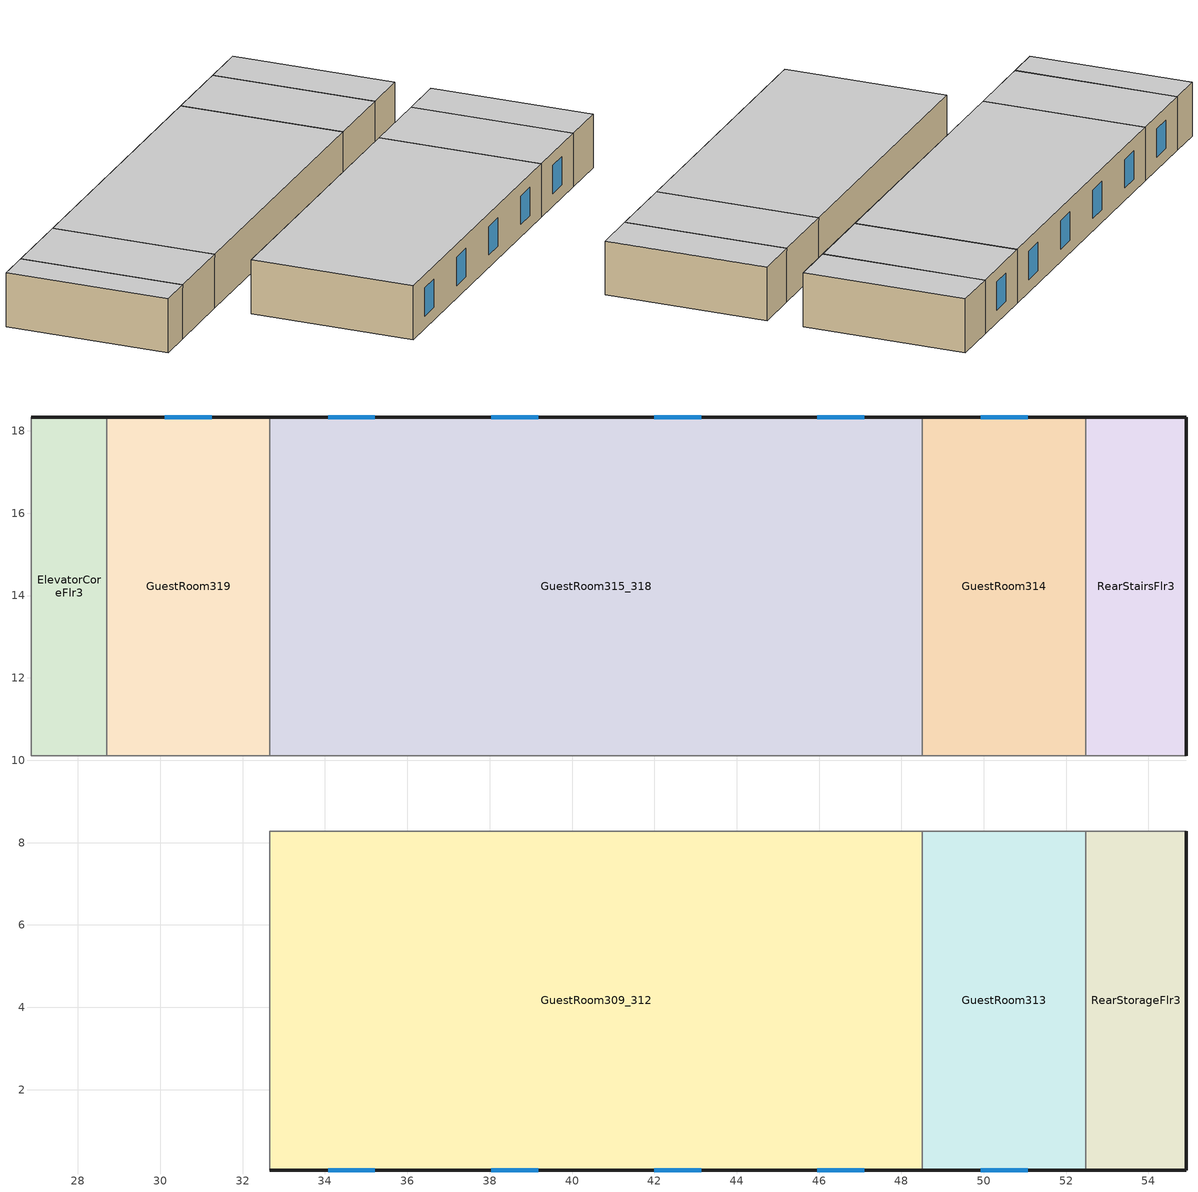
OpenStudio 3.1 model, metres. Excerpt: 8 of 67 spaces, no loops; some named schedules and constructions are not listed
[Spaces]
RearStairsFlr3
 floor to RearStairsFlr2 (NACM_Interior Floor): 54.91,18.34 54.91,10.11 52.47,10.11 52.47,18.34 z6.1
 wall outside (Base_CZ12-NonresMetalFrameWallU055): 54.91,10.11 54.91,18.34 52.47,18.34 z6.1:8.84
 wall to CorridorFlr3: 52.47,10.11 54.91,10.11 z6.1:8.84
 wall to GuestRoom314: 52.47,18.34 52.47,10.11 z6.1:8.84
 ceiling to RearStairsFlr4: 54.91,10.11 54.91,18.34 52.47,18.34 52.47,10.11 z8.84
GuestRoom309_312
 floor to GuestRoom209_212 (NACM_Interior Floor): 48.51,8.28 48.51,0.05 32.66,0.05 32.66,8.28 z6.1
 wall outside (Base_CZ12-ResMetalFrameWallU069): 32.66,0.05 48.51,0.05 z6.1:8.84
 wall to CorridorFlr3: 48.51,8.28 32.66,8.28 z6.1:8.84
 wall to GuestRoom306_308: 32.66,8.28 32.66,0.05 z6.1:8.84
 wall to GuestRoom313 (NACM_Interior Wall): 48.51,0.05 48.51,8.28 z6.1:8.84
 window (Base_AllCZ_FixedWinU36_Res): 34.07,0.05 35.21,0.05 / 38.04,0.05 39.18,0.05 / 42,0.05 43.14,0.05 / 45.96,0.05 47.1,0.05 z6.75:8.19
 ceiling to GuestRoom409_412: 48.51,0.05 48.51,8.28 32.66,8.28 32.66,0.05 z8.84
GuestRoom313
 floor to GuestRoom213 (NACM_Interior Floor): 52.47,8.28 52.47,0.05 48.51,0.05 48.51,8.28 z6.1
 wall outside (Base_CZ12-ResMetalFrameWallU069): 48.51,0.05 52.47,0.05 z6.1:8.84
 wall to CorridorFlr3: 52.47,8.28 48.51,8.28 z6.1:8.84
 wall to RearStorageFlr3 (NACM_Interior Wall): 52.47,0.05 52.47,8.28 z6.1:8.84
 window (Base_AllCZ_FixedWinU36_Res): 49.92,0.05 51.06,0.05 z6.75:8.19
 ceiling to GuestRoom413: 52.47,0.05 52.47,8.28 48.51,8.28 48.51,0.05 z8.84
RearStorageFlr3
 floor to RearStorageFlr2 (NACM_Interior Floor): 54.91,8.28 54.91,0.05 52.47,0.05 52.47,8.28 z6.1
 wall outside (Base_CZ12-NonresMetalFrameWallU055): 52.47,0.05 54.91,0.05 54.91,8.28 z6.1:8.84
 wall to CorridorFlr3: 54.91,8.28 52.47,8.28 z6.1:8.84
 ceiling to RearStorageFlr4: 54.91,0.05 54.91,8.28 52.47,8.28 52.47,0.05 z8.84
GuestRoom314
 floor to GuestRoom214 (NACM_Interior Floor): 52.47,18.34 52.47,10.11 48.51,10.11 48.51,18.34 z6.1
 wall outside (Base_CZ12-ResMetalFrameWallU069): 52.47,18.34 48.51,18.34 z6.1:8.84
 wall to CorridorFlr3: 48.51,10.11 52.47,10.11 z6.1:8.84
 wall to GuestRoom315_318 (NACM_Interior Wall): 48.51,18.34 48.51,10.11 z6.1:8.84
 window (Base_AllCZ_FixedWinU36_Res): 51.06,18.34 49.92,18.34 z6.75:8.19
 ceiling to GuestRoom414: 52.47,10.11 52.47,18.34 48.51,18.34 48.51,10.11 z8.84
GuestRoom315_318
 floor to GuestRoom215_218 (NACM_Interior Floor): 48.51,18.34 48.51,10.11 32.66,10.11 32.66,18.34 z6.1
 wall outside (Base_CZ12-ResMetalFrameWallU069): 48.51,18.34 32.66,18.34 z6.1:8.84
 wall to CorridorFlr3: 32.66,10.11 48.51,10.11 z6.1:8.84
 wall to GuestRoom319 (NACM_Interior Wall): 32.66,18.34 32.66,10.11 z6.1:8.84
 window (Base_AllCZ_FixedWinU36_Res): 47.1,18.34 45.96,18.34 / 43.14,18.34 42,18.34 / 39.18,18.34 38.04,18.34 / 35.21,18.34 34.07,18.34 z6.75:8.19
 ceiling to GuestRoom415_418: 48.51,10.11 48.51,18.34 32.66,18.34 32.66,10.11 z8.84
GuestRoom319
 floor to GuestRoom219 (NACM_Interior Floor): 32.66,18.34 32.66,10.11 28.7,10.11 28.7,18.34 z6.1
 wall outside (Base_CZ12-ResMetalFrameWallU069): 32.66,18.34 28.7,18.34 z6.1:8.84
 wall to CorridorFlr3: 28.7,10.11 32.66,10.11 z6.1:8.84
 wall to ElevatorCoreFlr3: 28.7,18.34 28.7,10.11 z6.1:8.84
 window (Base_AllCZ_FixedWinU36_Res): 31.25,18.34 30.11,18.34 z6.75:8.19
 ceiling to GuestRoom419: 32.66,10.11 32.66,18.34 28.7,18.34 28.7,10.11 z8.84
ElevatorCoreFlr3
 floor to ElevatorCoreFlr2 (NACM_Dropped Ceiling): 28.7,18.34 28.7,10.11 26.87,10.11 26.87,18.34 z6.1
 wall outside (Base_CZ12-NonresMetalFrameWallU055): 28.7,18.34 26.87,18.34 z6.1:8.84
 wall to CorridorFlr3: 26.87,18.34 26.87,10.11 28.7,10.11 z6.1:8.84
 ceiling to ElevatorCoreFlr4: 28.7,10.11 28.7,18.34 26.87,18.34 26.87,10.11 z8.84
[Schedule:Week]
GuestRoom424-RecptSch-wk12: GuestRoom424-RecptSch-da24, GuestRoom424-RecptSch-da25, GuestRoom424-RecptSch-da25, GuestRoom424-RecptSch-da25, GuestRoom424-RecptSch-da25, GuestRoom424-RecptSch-da25, GuestRoom424-RecptSch-da24, GuestRoom424-RecptSch-da24, GuestRoom424-RecptSch-da25, GuestRoom424-RecptSch-da3, GuestRoom424-RecptSch-da24, GuestRoom424-RecptSch-da24
AssemblyGasEquipWk: AssemblyGasEquipSun, AssemblyGasEquipWD, AssemblyGasEquipWD, AssemblyGasEquipWD, AssemblyGasEquipWD, AssemblyGasEquipWD, AssemblyGasEquipSat, AssemblyGasEquipSun, OnDay, OffDay, AssemblyGasEquipSun, AssemblyGasEquipSun
GuestRoom101-ProcESch-wk1: GuestRoom101-ProcESch-da1, GuestRoom101-ProcESch-da2, GuestRoom101-ProcESch-da2, GuestRoom101-ProcESch-da2, GuestRoom101-ProcESch-da2, GuestRoom101-ProcESch-da2, GuestRoom101-ProcESch-da1, GuestRoom101-ProcESch-da1, GuestRoom101-ProcESch-da2, GuestRoom101-ProcESch-da3, GuestRoom101-ProcESch-da1, GuestRoom101-ProcESch-da1
GuestRoom101-ProcESch-wk2: GuestRoom101-ProcESch-da4, GuestRoom101-ProcESch-da5, GuestRoom101-ProcESch-da5, GuestRoom101-ProcESch-da5, GuestRoom101-ProcESch-da5, GuestRoom101-ProcESch-da5, GuestRoom101-ProcESch-da4, GuestRoom101-ProcESch-da4, GuestRoom101-ProcESch-da5, GuestRoom101-ProcESch-da3, GuestRoom101-ProcESch-da4, GuestRoom101-ProcESch-da4
GuestRoom101-ProcESch-wk3: GuestRoom101-ProcESch-da6, GuestRoom101-ProcESch-da7, GuestRoom101-ProcESch-da7, GuestRoom101-ProcESch-da7, GuestRoom101-ProcESch-da7, GuestRoom101-ProcESch-da7, GuestRoom101-ProcESch-da6, GuestRoom101-ProcESch-da6, GuestRoom101-ProcESch-da7, GuestRoom101-ProcESch-da3, GuestRoom101-ProcESch-da6, GuestRoom101-ProcESch-da6
GuestRoom101-ProcESch-wk4: GuestRoom101-ProcESch-da8, GuestRoom101-ProcESch-da9, GuestRoom101-ProcESch-da9, GuestRoom101-ProcESch-da9, GuestRoom101-ProcESch-da9, GuestRoom101-ProcESch-da9, GuestRoom101-ProcESch-da8, GuestRoom101-ProcESch-da8, GuestRoom101-ProcESch-da9, GuestRoom101-ProcESch-da3, GuestRoom101-ProcESch-da8, GuestRoom101-ProcESch-da8
GuestRoom101-ProcESch-wk5: GuestRoom101-ProcESch-da10, GuestRoom101-ProcESch-da11, GuestRoom101-ProcESch-da11, GuestRoom101-ProcESch-da11, GuestRoom101-ProcESch-da11, GuestRoom101-ProcESch-da11, GuestRoom101-ProcESch-da10, GuestRoom101-ProcESch-da10, GuestRoom101-ProcESch-da11, GuestRoom101-ProcESch-da3, GuestRoom101-ProcESch-da10, GuestRoom101-ProcESch-da10
GuestRoom101-ProcESch-wk6: GuestRoom101-ProcESch-da12, GuestRoom101-ProcESch-da13, GuestRoom101-ProcESch-da13, GuestRoom101-ProcESch-da13, GuestRoom101-ProcESch-da13, GuestRoom101-ProcESch-da13, GuestRoom101-ProcESch-da12, GuestRoom101-ProcESch-da12, GuestRoom101-ProcESch-da13, GuestRoom101-ProcESch-da3, GuestRoom101-ProcESch-da12, GuestRoom101-ProcESch-da12
GuestRoom101-ProcESch-wk7: GuestRoom101-ProcESch-da14, GuestRoom101-ProcESch-da15, GuestRoom101-ProcESch-da15, GuestRoom101-ProcESch-da15, GuestRoom101-ProcESch-da15, GuestRoom101-ProcESch-da15, GuestRoom101-ProcESch-da14, GuestRoom101-ProcESch-da14, GuestRoom101-ProcESch-da15, GuestRoom101-ProcESch-da3, GuestRoom101-ProcESch-da14, GuestRoom101-ProcESch-da14
GuestRoom101-ProcESch-wk8: GuestRoom101-ProcESch-da16, GuestRoom101-ProcESch-da17, GuestRoom101-ProcESch-da17, GuestRoom101-ProcESch-da17, GuestRoom101-ProcESch-da17, GuestRoom101-ProcESch-da17, GuestRoom101-ProcESch-da16, GuestRoom101-ProcESch-da16, GuestRoom101-ProcESch-da17, GuestRoom101-ProcESch-da3, GuestRoom101-ProcESch-da16, GuestRoom101-ProcESch-da16
GuestRoom101-ProcESch-wk9: GuestRoom101-ProcESch-da18, GuestRoom101-ProcESch-da19, GuestRoom101-ProcESch-da19, GuestRoom101-ProcESch-da19, GuestRoom101-ProcESch-da19, GuestRoom101-ProcESch-da19, GuestRoom101-ProcESch-da18, GuestRoom101-ProcESch-da18, GuestRoom101-ProcESch-da19, GuestRoom101-ProcESch-da3, GuestRoom101-ProcESch-da18, GuestRoom101-ProcESch-da18
GuestRoom101-ProcESch-wk10: GuestRoom101-ProcESch-da20, GuestRoom101-ProcESch-da21, GuestRoom101-ProcESch-da21, GuestRoom101-ProcESch-da21, GuestRoom101-ProcESch-da21, GuestRoom101-ProcESch-da21, GuestRoom101-ProcESch-da20, GuestRoom101-ProcESch-da20, GuestRoom101-ProcESch-da21, GuestRoom101-ProcESch-da3, GuestRoom101-ProcESch-da20, GuestRoom101-ProcESch-da20
GuestRoom101-ProcESch-wk11: GuestRoom101-ProcESch-da22, GuestRoom101-ProcESch-da23, GuestRoom101-ProcESch-da23, GuestRoom101-ProcESch-da23, GuestRoom101-ProcESch-da23, GuestRoom101-ProcESch-da23, GuestRoom101-ProcESch-da22, GuestRoom101-ProcESch-da22, GuestRoom101-ProcESch-da23, GuestRoom101-ProcESch-da3, GuestRoom101-ProcESch-da22, GuestRoom101-ProcESch-da22
GuestRoom101-ProcESch-wk12: GuestRoom101-ProcESch-da24, GuestRoom101-ProcESch-da25, GuestRoom101-ProcESch-da25, GuestRoom101-ProcESch-da25, GuestRoom101-ProcESch-da25, GuestRoom101-ProcESch-da25, GuestRoom101-ProcESch-da24, GuestRoom101-ProcESch-da24, GuestRoom101-ProcESch-da25, GuestRoom101-ProcESch-da3, GuestRoom101-ProcESch-da24, GuestRoom101-ProcESch-da24
GuestRoom102-ProcESch-wk1: GuestRoom102-ProcESch-da1, GuestRoom102-ProcESch-da2, GuestRoom102-ProcESch-da2, GuestRoom102-ProcESch-da2, GuestRoom102-ProcESch-da2, GuestRoom102-ProcESch-da2, GuestRoom102-ProcESch-da1, GuestRoom102-ProcESch-da1, GuestRoom102-ProcESch-da2, GuestRoom102-ProcESch-da3, GuestRoom102-ProcESch-da1, GuestRoom102-ProcESch-da1
GuestRoom102-ProcESch-wk2: GuestRoom102-ProcESch-da4, GuestRoom102-ProcESch-da5, GuestRoom102-ProcESch-da5, GuestRoom102-ProcESch-da5, GuestRoom102-ProcESch-da5, GuestRoom102-ProcESch-da5, GuestRoom102-ProcESch-da4, GuestRoom102-ProcESch-da4, GuestRoom102-ProcESch-da5, GuestRoom102-ProcESch-da3, GuestRoom102-ProcESch-da4, GuestRoom102-ProcESch-da4
GuestRoom102-ProcESch-wk3: GuestRoom102-ProcESch-da6, GuestRoom102-ProcESch-da7, GuestRoom102-ProcESch-da7, GuestRoom102-ProcESch-da7, GuestRoom102-ProcESch-da7, GuestRoom102-ProcESch-da7, GuestRoom102-ProcESch-da6, GuestRoom102-ProcESch-da6, GuestRoom102-ProcESch-da7, GuestRoom102-ProcESch-da3, GuestRoom102-ProcESch-da6, GuestRoom102-ProcESch-da6
GuestRoom102-ProcESch-wk4: GuestRoom102-ProcESch-da8, GuestRoom102-ProcESch-da9, GuestRoom102-ProcESch-da9, GuestRoom102-ProcESch-da9, GuestRoom102-ProcESch-da9, GuestRoom102-ProcESch-da9, GuestRoom102-ProcESch-da8, GuestRoom102-ProcESch-da8, GuestRoom102-ProcESch-da9, GuestRoom102-ProcESch-da3, GuestRoom102-ProcESch-da8, GuestRoom102-ProcESch-da8
GuestRoom102-ProcESch-wk5: GuestRoom102-ProcESch-da10, GuestRoom102-ProcESch-da11, GuestRoom102-ProcESch-da11, GuestRoom102-ProcESch-da11, GuestRoom102-ProcESch-da11, GuestRoom102-ProcESch-da11, GuestRoom102-ProcESch-da10, GuestRoom102-ProcESch-da10, GuestRoom102-ProcESch-da11, GuestRoom102-ProcESch-da3, GuestRoom102-ProcESch-da10, GuestRoom102-ProcESch-da10
GuestRoom102-ProcESch-wk6: GuestRoom102-ProcESch-da12, GuestRoom102-ProcESch-da13, GuestRoom102-ProcESch-da13, GuestRoom102-ProcESch-da13, GuestRoom102-ProcESch-da13, GuestRoom102-ProcESch-da13, GuestRoom102-ProcESch-da12, GuestRoom102-ProcESch-da12, GuestRoom102-ProcESch-da13, GuestRoom102-ProcESch-da3, GuestRoom102-ProcESch-da12, GuestRoom102-ProcESch-da12
GuestRoom102-ProcESch-wk7: GuestRoom102-ProcESch-da14, GuestRoom102-ProcESch-da15, GuestRoom102-ProcESch-da15, GuestRoom102-ProcESch-da15, GuestRoom102-ProcESch-da15, GuestRoom102-ProcESch-da15, GuestRoom102-ProcESch-da14, GuestRoom102-ProcESch-da14, GuestRoom102-ProcESch-da15, GuestRoom102-ProcESch-da3, GuestRoom102-ProcESch-da14, GuestRoom102-ProcESch-da14
GuestRoom102-ProcESch-wk8: GuestRoom102-ProcESch-da16, GuestRoom102-ProcESch-da17, GuestRoom102-ProcESch-da17, GuestRoom102-ProcESch-da17, GuestRoom102-ProcESch-da17, GuestRoom102-ProcESch-da17, GuestRoom102-ProcESch-da16, GuestRoom102-ProcESch-da16, GuestRoom102-ProcESch-da17, GuestRoom102-ProcESch-da3, GuestRoom102-ProcESch-da16, GuestRoom102-ProcESch-da16
GuestRoom102-ProcESch-wk9: GuestRoom102-ProcESch-da18, GuestRoom102-ProcESch-da19, GuestRoom102-ProcESch-da19, GuestRoom102-ProcESch-da19, GuestRoom102-ProcESch-da19, GuestRoom102-ProcESch-da19, GuestRoom102-ProcESch-da18, GuestRoom102-ProcESch-da18, GuestRoom102-ProcESch-da19, GuestRoom102-ProcESch-da3, GuestRoom102-ProcESch-da18, GuestRoom102-ProcESch-da18
GuestRoom102-ProcESch-wk10: GuestRoom102-ProcESch-da20, GuestRoom102-ProcESch-da21, GuestRoom102-ProcESch-da21, GuestRoom102-ProcESch-da21, GuestRoom102-ProcESch-da21, GuestRoom102-ProcESch-da21, GuestRoom102-ProcESch-da20, GuestRoom102-ProcESch-da20, GuestRoom102-ProcESch-da21, GuestRoom102-ProcESch-da3, GuestRoom102-ProcESch-da20, GuestRoom102-ProcESch-da20
GuestRoom102-ProcESch-wk11: GuestRoom102-ProcESch-da22, GuestRoom102-ProcESch-da23, GuestRoom102-ProcESch-da23, GuestRoom102-ProcESch-da23, GuestRoom102-ProcESch-da23, GuestRoom102-ProcESch-da23, GuestRoom102-ProcESch-da22, GuestRoom102-ProcESch-da22, GuestRoom102-ProcESch-da23, GuestRoom102-ProcESch-da3, GuestRoom102-ProcESch-da22, GuestRoom102-ProcESch-da22
GuestRoom102-ProcESch-wk12: GuestRoom102-ProcESch-da24, GuestRoom102-ProcESch-da25, GuestRoom102-ProcESch-da25, GuestRoom102-ProcESch-da25, GuestRoom102-ProcESch-da25, GuestRoom102-ProcESch-da25, GuestRoom102-ProcESch-da24, GuestRoom102-ProcESch-da24, GuestRoom102-ProcESch-da25, GuestRoom102-ProcESch-da3, GuestRoom102-ProcESch-da24, GuestRoom102-ProcESch-da24
GuestRoom103-ProcESch-wk1: GuestRoom103-ProcESch-da1, GuestRoom103-ProcESch-da2, GuestRoom103-ProcESch-da2, GuestRoom103-ProcESch-da2, GuestRoom103-ProcESch-da2, GuestRoom103-ProcESch-da2, GuestRoom103-ProcESch-da1, GuestRoom103-ProcESch-da1, GuestRoom103-ProcESch-da2, GuestRoom103-ProcESch-da3, GuestRoom103-ProcESch-da1, GuestRoom103-ProcESch-da1
GuestRoom103-ProcESch-wk2: GuestRoom103-ProcESch-da4, GuestRoom103-ProcESch-da5, GuestRoom103-ProcESch-da5, GuestRoom103-ProcESch-da5, GuestRoom103-ProcESch-da5, GuestRoom103-ProcESch-da5, GuestRoom103-ProcESch-da4, GuestRoom103-ProcESch-da4, GuestRoom103-ProcESch-da5, GuestRoom103-ProcESch-da3, GuestRoom103-ProcESch-da4, GuestRoom103-ProcESch-da4
GuestRoom103-ProcESch-wk3: GuestRoom103-ProcESch-da6, GuestRoom103-ProcESch-da7, GuestRoom103-ProcESch-da7, GuestRoom103-ProcESch-da7, GuestRoom103-ProcESch-da7, GuestRoom103-ProcESch-da7, GuestRoom103-ProcESch-da6, GuestRoom103-ProcESch-da6, GuestRoom103-ProcESch-da7, GuestRoom103-ProcESch-da3, GuestRoom103-ProcESch-da6, GuestRoom103-ProcESch-da6
GuestRoom103-ProcESch-wk4: GuestRoom103-ProcESch-da8, GuestRoom103-ProcESch-da9, GuestRoom103-ProcESch-da9, GuestRoom103-ProcESch-da9, GuestRoom103-ProcESch-da9, GuestRoom103-ProcESch-da9, GuestRoom103-ProcESch-da8, GuestRoom103-ProcESch-da8, GuestRoom103-ProcESch-da9, GuestRoom103-ProcESch-da3, GuestRoom103-ProcESch-da8, GuestRoom103-ProcESch-da8
GuestRoom103-ProcESch-wk5: GuestRoom103-ProcESch-da10, GuestRoom103-ProcESch-da11, GuestRoom103-ProcESch-da11, GuestRoom103-ProcESch-da11, GuestRoom103-ProcESch-da11, GuestRoom103-ProcESch-da11, GuestRoom103-ProcESch-da10, GuestRoom103-ProcESch-da10, GuestRoom103-ProcESch-da11, GuestRoom103-ProcESch-da3, GuestRoom103-ProcESch-da10, GuestRoom103-ProcESch-da10
GuestRoom103-ProcESch-wk6: GuestRoom103-ProcESch-da12, GuestRoom103-ProcESch-da13, GuestRoom103-ProcESch-da13, GuestRoom103-ProcESch-da13, GuestRoom103-ProcESch-da13, GuestRoom103-ProcESch-da13, GuestRoom103-ProcESch-da12, GuestRoom103-ProcESch-da12, GuestRoom103-ProcESch-da13, GuestRoom103-ProcESch-da3, GuestRoom103-ProcESch-da12, GuestRoom103-ProcESch-da12
GuestRoom103-ProcESch-wk7: GuestRoom103-ProcESch-da14, GuestRoom103-ProcESch-da15, GuestRoom103-ProcESch-da15, GuestRoom103-ProcESch-da15, GuestRoom103-ProcESch-da15, GuestRoom103-ProcESch-da15, GuestRoom103-ProcESch-da14, GuestRoom103-ProcESch-da14, GuestRoom103-ProcESch-da15, GuestRoom103-ProcESch-da3, GuestRoom103-ProcESch-da14, GuestRoom103-ProcESch-da14
GuestRoom103-ProcESch-wk8: GuestRoom103-ProcESch-da16, GuestRoom103-ProcESch-da17, GuestRoom103-ProcESch-da17, GuestRoom103-ProcESch-da17, GuestRoom103-ProcESch-da17, GuestRoom103-ProcESch-da17, GuestRoom103-ProcESch-da16, GuestRoom103-ProcESch-da16, GuestRoom103-ProcESch-da17, GuestRoom103-ProcESch-da3, GuestRoom103-ProcESch-da16, GuestRoom103-ProcESch-da16
GuestRoom103-ProcESch-wk9: GuestRoom103-ProcESch-da18, GuestRoom103-ProcESch-da19, GuestRoom103-ProcESch-da19, GuestRoom103-ProcESch-da19, GuestRoom103-ProcESch-da19, GuestRoom103-ProcESch-da19, GuestRoom103-ProcESch-da18, GuestRoom103-ProcESch-da18, GuestRoom103-ProcESch-da19, GuestRoom103-ProcESch-da3, GuestRoom103-ProcESch-da18, GuestRoom103-ProcESch-da18
GuestRoom103-ProcESch-wk10: GuestRoom103-ProcESch-da20, GuestRoom103-ProcESch-da21, GuestRoom103-ProcESch-da21, GuestRoom103-ProcESch-da21, GuestRoom103-ProcESch-da21, GuestRoom103-ProcESch-da21, GuestRoom103-ProcESch-da20, GuestRoom103-ProcESch-da20, GuestRoom103-ProcESch-da21, GuestRoom103-ProcESch-da3, GuestRoom103-ProcESch-da20, GuestRoom103-ProcESch-da20
GuestRoom103-ProcESch-wk11: GuestRoom103-ProcESch-da22, GuestRoom103-ProcESch-da23, GuestRoom103-ProcESch-da23, GuestRoom103-ProcESch-da23, GuestRoom103-ProcESch-da23, GuestRoom103-ProcESch-da23, GuestRoom103-ProcESch-da22, GuestRoom103-ProcESch-da22, GuestRoom103-ProcESch-da23, GuestRoom103-ProcESch-da3, GuestRoom103-ProcESch-da22, GuestRoom103-ProcESch-da22
GuestRoom103-ProcESch-wk12: GuestRoom103-ProcESch-da24, GuestRoom103-ProcESch-da25, GuestRoom103-ProcESch-da25, GuestRoom103-ProcESch-da25, GuestRoom103-ProcESch-da25, GuestRoom103-ProcESch-da25, GuestRoom103-ProcESch-da24, GuestRoom103-ProcESch-da24, GuestRoom103-ProcESch-da25, GuestRoom103-ProcESch-da3, GuestRoom103-ProcESch-da24, GuestRoom103-ProcESch-da24
GuestRoom104-ProcESch-wk1: GuestRoom104-ProcESch-da1, GuestRoom104-ProcESch-da2, GuestRoom104-ProcESch-da2, GuestRoom104-ProcESch-da2, GuestRoom104-ProcESch-da2, GuestRoom104-ProcESch-da2, GuestRoom104-ProcESch-da1, GuestRoom104-ProcESch-da1, GuestRoom104-ProcESch-da2, GuestRoom104-ProcESch-da3, GuestRoom104-ProcESch-da1, GuestRoom104-ProcESch-da1
GuestRoom104-ProcESch-wk2: GuestRoom104-ProcESch-da4, GuestRoom104-ProcESch-da5, GuestRoom104-ProcESch-da5, GuestRoom104-ProcESch-da5, GuestRoom104-ProcESch-da5, GuestRoom104-ProcESch-da5, GuestRoom104-ProcESch-da4, GuestRoom104-ProcESch-da4, GuestRoom104-ProcESch-da5, GuestRoom104-ProcESch-da3, GuestRoom104-ProcESch-da4, GuestRoom104-ProcESch-da4
GuestRoom104-ProcESch-wk3: GuestRoom104-ProcESch-da6, GuestRoom104-ProcESch-da7, GuestRoom104-ProcESch-da7, GuestRoom104-ProcESch-da7, GuestRoom104-ProcESch-da7, GuestRoom104-ProcESch-da7, GuestRoom104-ProcESch-da6, GuestRoom104-ProcESch-da6, GuestRoom104-ProcESch-da7, GuestRoom104-ProcESch-da3, GuestRoom104-ProcESch-da6, GuestRoom104-ProcESch-da6
GuestRoom104-ProcESch-wk4: GuestRoom104-ProcESch-da8, GuestRoom104-ProcESch-da9, GuestRoom104-ProcESch-da9, GuestRoom104-ProcESch-da9, GuestRoom104-ProcESch-da9, GuestRoom104-ProcESch-da9, GuestRoom104-ProcESch-da8, GuestRoom104-ProcESch-da8, GuestRoom104-ProcESch-da9, GuestRoom104-ProcESch-da3, GuestRoom104-ProcESch-da8, GuestRoom104-ProcESch-da8
GuestRoom104-ProcESch-wk5: GuestRoom104-ProcESch-da10, GuestRoom104-ProcESch-da11, GuestRoom104-ProcESch-da11, GuestRoom104-ProcESch-da11, GuestRoom104-ProcESch-da11, GuestRoom104-ProcESch-da11, GuestRoom104-ProcESch-da10, GuestRoom104-ProcESch-da10, GuestRoom104-ProcESch-da11, GuestRoom104-ProcESch-da3, GuestRoom104-ProcESch-da10, GuestRoom104-ProcESch-da10
GuestRoom104-ProcESch-wk6: GuestRoom104-ProcESch-da12, GuestRoom104-ProcESch-da13, GuestRoom104-ProcESch-da13, GuestRoom104-ProcESch-da13, GuestRoom104-ProcESch-da13, GuestRoom104-ProcESch-da13, GuestRoom104-ProcESch-da12, GuestRoom104-ProcESch-da12, GuestRoom104-ProcESch-da13, GuestRoom104-ProcESch-da3, GuestRoom104-ProcESch-da12, GuestRoom104-ProcESch-da12
GuestRoom104-ProcESch-wk7: GuestRoom104-ProcESch-da14, GuestRoom104-ProcESch-da15, GuestRoom104-ProcESch-da15, GuestRoom104-ProcESch-da15, GuestRoom104-ProcESch-da15, GuestRoom104-ProcESch-da15, GuestRoom104-ProcESch-da14, GuestRoom104-ProcESch-da14, GuestRoom104-ProcESch-da15, GuestRoom104-ProcESch-da3, GuestRoom104-ProcESch-da14, GuestRoom104-ProcESch-da14
GuestRoom104-ProcESch-wk8: GuestRoom104-ProcESch-da16, GuestRoom104-ProcESch-da17, GuestRoom104-ProcESch-da17, GuestRoom104-ProcESch-da17, GuestRoom104-ProcESch-da17, GuestRoom104-ProcESch-da17, GuestRoom104-ProcESch-da16, GuestRoom104-ProcESch-da16, GuestRoom104-ProcESch-da17, GuestRoom104-ProcESch-da3, GuestRoom104-ProcESch-da16, GuestRoom104-ProcESch-da16
GuestRoom104-ProcESch-wk9: GuestRoom104-ProcESch-da18, GuestRoom104-ProcESch-da19, GuestRoom104-ProcESch-da19, GuestRoom104-ProcESch-da19, GuestRoom104-ProcESch-da19, GuestRoom104-ProcESch-da19, GuestRoom104-ProcESch-da18, GuestRoom104-ProcESch-da18, GuestRoom104-ProcESch-da19, GuestRoom104-ProcESch-da3, GuestRoom104-ProcESch-da18, GuestRoom104-ProcESch-da18
GuestRoom104-ProcESch-wk10: GuestRoom104-ProcESch-da20, GuestRoom104-ProcESch-da21, GuestRoom104-ProcESch-da21, GuestRoom104-ProcESch-da21, GuestRoom104-ProcESch-da21, GuestRoom104-ProcESch-da21, GuestRoom104-ProcESch-da20, GuestRoom104-ProcESch-da20, GuestRoom104-ProcESch-da21, GuestRoom104-ProcESch-da3, GuestRoom104-ProcESch-da20, GuestRoom104-ProcESch-da20
GuestRoom104-ProcESch-wk11: GuestRoom104-ProcESch-da22, GuestRoom104-ProcESch-da23, GuestRoom104-ProcESch-da23, GuestRoom104-ProcESch-da23, GuestRoom104-ProcESch-da23, GuestRoom104-ProcESch-da23, GuestRoom104-ProcESch-da22, GuestRoom104-ProcESch-da22, GuestRoom104-ProcESch-da23, GuestRoom104-ProcESch-da3, GuestRoom104-ProcESch-da22, GuestRoom104-ProcESch-da22
GuestRoom104-ProcESch-wk12: GuestRoom104-ProcESch-da24, GuestRoom104-ProcESch-da25, GuestRoom104-ProcESch-da25, GuestRoom104-ProcESch-da25, GuestRoom104-ProcESch-da25, GuestRoom104-ProcESch-da25, GuestRoom104-ProcESch-da24, GuestRoom104-ProcESch-da24, GuestRoom104-ProcESch-da25, GuestRoom104-ProcESch-da3, GuestRoom104-ProcESch-da24, GuestRoom104-ProcESch-da24
GuestRoom105-ProcESch-wk1: GuestRoom105-ProcESch-da1, GuestRoom105-ProcESch-da2, GuestRoom105-ProcESch-da2, GuestRoom105-ProcESch-da2, GuestRoom105-ProcESch-da2, GuestRoom105-ProcESch-da2, GuestRoom105-ProcESch-da1, GuestRoom105-ProcESch-da1, GuestRoom105-ProcESch-da2, GuestRoom105-ProcESch-da3, GuestRoom105-ProcESch-da1, GuestRoom105-ProcESch-da1
GuestRoom105-ProcESch-wk2: GuestRoom105-ProcESch-da4, GuestRoom105-ProcESch-da5, GuestRoom105-ProcESch-da5, GuestRoom105-ProcESch-da5, GuestRoom105-ProcESch-da5, GuestRoom105-ProcESch-da5, GuestRoom105-ProcESch-da4, GuestRoom105-ProcESch-da4, GuestRoom105-ProcESch-da5, GuestRoom105-ProcESch-da3, GuestRoom105-ProcESch-da4, GuestRoom105-ProcESch-da4
GuestRoom105-ProcESch-wk3: GuestRoom105-ProcESch-da6, GuestRoom105-ProcESch-da7, GuestRoom105-ProcESch-da7, GuestRoom105-ProcESch-da7, GuestRoom105-ProcESch-da7, GuestRoom105-ProcESch-da7, GuestRoom105-ProcESch-da6, GuestRoom105-ProcESch-da6, GuestRoom105-ProcESch-da7, GuestRoom105-ProcESch-da3, GuestRoom105-ProcESch-da6, GuestRoom105-ProcESch-da6
GuestRoom105-ProcESch-wk4: GuestRoom105-ProcESch-da8, GuestRoom105-ProcESch-da9, GuestRoom105-ProcESch-da9, GuestRoom105-ProcESch-da9, GuestRoom105-ProcESch-da9, GuestRoom105-ProcESch-da9, GuestRoom105-ProcESch-da8, GuestRoom105-ProcESch-da8, GuestRoom105-ProcESch-da9, GuestRoom105-ProcESch-da3, GuestRoom105-ProcESch-da8, GuestRoom105-ProcESch-da8
GuestRoom105-ProcESch-wk5: GuestRoom105-ProcESch-da10, GuestRoom105-ProcESch-da11, GuestRoom105-ProcESch-da11, GuestRoom105-ProcESch-da11, GuestRoom105-ProcESch-da11, GuestRoom105-ProcESch-da11, GuestRoom105-ProcESch-da10, GuestRoom105-ProcESch-da10, GuestRoom105-ProcESch-da11, GuestRoom105-ProcESch-da3, GuestRoom105-ProcESch-da10, GuestRoom105-ProcESch-da10
GuestRoom105-ProcESch-wk6: GuestRoom105-ProcESch-da12, GuestRoom105-ProcESch-da13, GuestRoom105-ProcESch-da13, GuestRoom105-ProcESch-da13, GuestRoom105-ProcESch-da13, GuestRoom105-ProcESch-da13, GuestRoom105-ProcESch-da12, GuestRoom105-ProcESch-da12, GuestRoom105-ProcESch-da13, GuestRoom105-ProcESch-da3, GuestRoom105-ProcESch-da12, GuestRoom105-ProcESch-da12
GuestRoom105-ProcESch-wk7: GuestRoom105-ProcESch-da14, GuestRoom105-ProcESch-da15, GuestRoom105-ProcESch-da15, GuestRoom105-ProcESch-da15, GuestRoom105-ProcESch-da15, GuestRoom105-ProcESch-da15, GuestRoom105-ProcESch-da14, GuestRoom105-ProcESch-da14, GuestRoom105-ProcESch-da15, GuestRoom105-ProcESch-da3, GuestRoom105-ProcESch-da14, GuestRoom105-ProcESch-da14
GuestRoom105-ProcESch-wk8: GuestRoom105-ProcESch-da16, GuestRoom105-ProcESch-da17, GuestRoom105-ProcESch-da17, GuestRoom105-ProcESch-da17, GuestRoom105-ProcESch-da17, GuestRoom105-ProcESch-da17, GuestRoom105-ProcESch-da16, GuestRoom105-ProcESch-da16, GuestRoom105-ProcESch-da17, GuestRoom105-ProcESch-da3, GuestRoom105-ProcESch-da16, GuestRoom105-ProcESch-da16
GuestRoom105-ProcESch-wk9: GuestRoom105-ProcESch-da18, GuestRoom105-ProcESch-da19, GuestRoom105-ProcESch-da19, GuestRoom105-ProcESch-da19, GuestRoom105-ProcESch-da19, GuestRoom105-ProcESch-da19, GuestRoom105-ProcESch-da18, GuestRoom105-ProcESch-da18, GuestRoom105-ProcESch-da19, GuestRoom105-ProcESch-da3, GuestRoom105-ProcESch-da18, GuestRoom105-ProcESch-da18
GuestRoom105-ProcESch-wk10: GuestRoom105-ProcESch-da20, GuestRoom105-ProcESch-da21, GuestRoom105-ProcESch-da21, GuestRoom105-ProcESch-da21, GuestRoom105-ProcESch-da21, GuestRoom105-ProcESch-da21, GuestRoom105-ProcESch-da20, GuestRoom105-ProcESch-da20, GuestRoom105-ProcESch-da21, GuestRoom105-ProcESch-da3, GuestRoom105-ProcESch-da20, GuestRoom105-ProcESch-da20
GuestRoom105-ProcESch-wk11: GuestRoom105-ProcESch-da22, GuestRoom105-ProcESch-da23, GuestRoom105-ProcESch-da23, GuestRoom105-ProcESch-da23, GuestRoom105-ProcESch-da23, GuestRoom105-ProcESch-da23, GuestRoom105-ProcESch-da22, GuestRoom105-ProcESch-da22, GuestRoom105-ProcESch-da23, GuestRoom105-ProcESch-da3, GuestRoom105-ProcESch-da22, GuestRoom105-ProcESch-da22
GuestRoom105-ProcESch-wk12: GuestRoom105-ProcESch-da24, GuestRoom105-ProcESch-da25, GuestRoom105-ProcESch-da25, GuestRoom105-ProcESch-da25, GuestRoom105-ProcESch-da25, GuestRoom105-ProcESch-da25, GuestRoom105-ProcESch-da24, GuestRoom105-ProcESch-da24, GuestRoom105-ProcESch-da25, GuestRoom105-ProcESch-da3, GuestRoom105-ProcESch-da24, GuestRoom105-ProcESch-da24
GuestRoom201-ProcESch-wk4: GuestRoom201-ProcESch-da8, GuestRoom201-ProcESch-da9, GuestRoom201-ProcESch-da9, GuestRoom201-ProcESch-da9, GuestRoom201-ProcESch-da9, GuestRoom201-ProcESch-da9, GuestRoom201-ProcESch-da8, GuestRoom201-ProcESch-da8, GuestRoom201-ProcESch-da9, GuestRoom201-ProcESch-da3, GuestRoom201-ProcESch-da8, GuestRoom201-ProcESch-da8
GuestRoom201-ProcESch-wk5: GuestRoom201-ProcESch-da10, GuestRoom201-ProcESch-da11, GuestRoom201-ProcESch-da11, GuestRoom201-ProcESch-da11, GuestRoom201-ProcESch-da11, GuestRoom201-ProcESch-da11, GuestRoom201-ProcESch-da10, GuestRoom201-ProcESch-da10, GuestRoom201-ProcESch-da11, GuestRoom201-ProcESch-da3, GuestRoom201-ProcESch-da10, GuestRoom201-ProcESch-da10
GuestRoom201-ProcESch-wk6: GuestRoom201-ProcESch-da12, GuestRoom201-ProcESch-da13, GuestRoom201-ProcESch-da13, GuestRoom201-ProcESch-da13, GuestRoom201-ProcESch-da13, GuestRoom201-ProcESch-da13, GuestRoom201-ProcESch-da12, GuestRoom201-ProcESch-da12, GuestRoom201-ProcESch-da13, GuestRoom201-ProcESch-da3, GuestRoom201-ProcESch-da12, GuestRoom201-ProcESch-da12
GuestRoom201-ProcESch-wk7: GuestRoom201-ProcESch-da14, GuestRoom201-ProcESch-da15, GuestRoom201-ProcESch-da15, GuestRoom201-ProcESch-da15, GuestRoom201-ProcESch-da15, GuestRoom201-ProcESch-da15, GuestRoom201-ProcESch-da14, GuestRoom201-ProcESch-da14, GuestRoom201-ProcESch-da15, GuestRoom201-ProcESch-da3, GuestRoom201-ProcESch-da14, GuestRoom201-ProcESch-da14
GuestRoom201-ProcESch-wk8: GuestRoom201-ProcESch-da16, GuestRoom201-ProcESch-da17, GuestRoom201-ProcESch-da17, GuestRoom201-ProcESch-da17, GuestRoom201-ProcESch-da17, GuestRoom201-ProcESch-da17, GuestRoom201-ProcESch-da16, GuestRoom201-ProcESch-da16, GuestRoom201-ProcESch-da17, GuestRoom201-ProcESch-da3, GuestRoom201-ProcESch-da16, GuestRoom201-ProcESch-da16
GuestRoom201-ProcESch-wk9: GuestRoom201-ProcESch-da18, GuestRoom201-ProcESch-da19, GuestRoom201-ProcESch-da19, GuestRoom201-ProcESch-da19, GuestRoom201-ProcESch-da19, GuestRoom201-ProcESch-da19, GuestRoom201-ProcESch-da18, GuestRoom201-ProcESch-da18, GuestRoom201-ProcESch-da19, GuestRoom201-ProcESch-da3, GuestRoom201-ProcESch-da18, GuestRoom201-ProcESch-da18
GuestRoom201-ProcESch-wk10: GuestRoom201-ProcESch-da20, GuestRoom201-ProcESch-da21, GuestRoom201-ProcESch-da21, GuestRoom201-ProcESch-da21, GuestRoom201-ProcESch-da21, GuestRoom201-ProcESch-da21, GuestRoom201-ProcESch-da20, GuestRoom201-ProcESch-da20, GuestRoom201-ProcESch-da21, GuestRoom201-ProcESch-da3, GuestRoom201-ProcESch-da20, GuestRoom201-ProcESch-da20
GuestRoom201-ProcESch-wk11: GuestRoom201-ProcESch-da22, GuestRoom201-ProcESch-da23, GuestRoom201-ProcESch-da23, GuestRoom201-ProcESch-da23, GuestRoom201-ProcESch-da23, GuestRoom201-ProcESch-da23, GuestRoom201-ProcESch-da22, GuestRoom201-ProcESch-da22, GuestRoom201-ProcESch-da23, GuestRoom201-ProcESch-da3, GuestRoom201-ProcESch-da22, GuestRoom201-ProcESch-da22
GuestRoom201-ProcESch-wk12: GuestRoom201-ProcESch-da24, GuestRoom201-ProcESch-da25, GuestRoom201-ProcESch-da25, GuestRoom201-ProcESch-da25, GuestRoom201-ProcESch-da25, GuestRoom201-ProcESch-da25, GuestRoom201-ProcESch-da24, GuestRoom201-ProcESch-da24, GuestRoom201-ProcESch-da25, GuestRoom201-ProcESch-da3, GuestRoom201-ProcESch-da24, GuestRoom201-ProcESch-da24
GuestRoom202_205-ProcESch-wk1: GuestRoom202_205-ProcESch-da1, GuestRoom202_205-ProcESch-da2, GuestRoom202_205-ProcESch-da2, GuestRoom202_205-ProcESch-da2, GuestRoom202_205-ProcESch-da2, GuestRoom202_205-ProcESch-da2, GuestRoom202_205-ProcESch-da1, GuestRoom202_205-ProcESch-da1, GuestRoom202_205-ProcESch-da2, GuestRoom202_205-ProcESch-da3, GuestRoom202_205-ProcESch-da1, GuestRoom202_205-ProcESch-da1
GuestRoom202_205-ProcESch-wk2: GuestRoom202_205-ProcESch-da4, GuestRoom202_205-ProcESch-da5, GuestRoom202_205-ProcESch-da5, GuestRoom202_205-ProcESch-da5, GuestRoom202_205-ProcESch-da5, GuestRoom202_205-ProcESch-da5, GuestRoom202_205-ProcESch-da4, GuestRoom202_205-ProcESch-da4, GuestRoom202_205-ProcESch-da5, GuestRoom202_205-ProcESch-da3, GuestRoom202_205-ProcESch-da4, GuestRoom202_205-ProcESch-da4
GuestRoom202_205-ProcESch-wk3: GuestRoom202_205-ProcESch-da6, GuestRoom202_205-ProcESch-da7, GuestRoom202_205-ProcESch-da7, GuestRoom202_205-ProcESch-da7, GuestRoom202_205-ProcESch-da7, GuestRoom202_205-ProcESch-da7, GuestRoom202_205-ProcESch-da6, GuestRoom202_205-ProcESch-da6, GuestRoom202_205-ProcESch-da7, GuestRoom202_205-ProcESch-da3, GuestRoom202_205-ProcESch-da6, GuestRoom202_205-ProcESch-da6
GuestRoom202_205-ProcESch-wk4: GuestRoom202_205-ProcESch-da8, GuestRoom202_205-ProcESch-da9, GuestRoom202_205-ProcESch-da9, GuestRoom202_205-ProcESch-da9, GuestRoom202_205-ProcESch-da9, GuestRoom202_205-ProcESch-da9, GuestRoom202_205-ProcESch-da8, GuestRoom202_205-ProcESch-da8, GuestRoom202_205-ProcESch-da9, GuestRoom202_205-ProcESch-da3, GuestRoom202_205-ProcESch-da8, GuestRoom202_205-ProcESch-da8
GuestRoom202_205-ProcESch-wk5: GuestRoom202_205-ProcESch-da10, GuestRoom202_205-ProcESch-da11, GuestRoom202_205-ProcESch-da11, GuestRoom202_205-ProcESch-da11, GuestRoom202_205-ProcESch-da11, GuestRoom202_205-ProcESch-da11, GuestRoom202_205-ProcESch-da10, GuestRoom202_205-ProcESch-da10, GuestRoom202_205-ProcESch-da11, GuestRoom202_205-ProcESch-da3, GuestRoom202_205-ProcESch-da10, GuestRoom202_205-ProcESch-da10
GuestRoom202_205-ProcESch-wk6: GuestRoom202_205-ProcESch-da12, GuestRoom202_205-ProcESch-da13, GuestRoom202_205-ProcESch-da13, GuestRoom202_205-ProcESch-da13, GuestRoom202_205-ProcESch-da13, GuestRoom202_205-ProcESch-da13, GuestRoom202_205-ProcESch-da12, GuestRoom202_205-ProcESch-da12, GuestRoom202_205-ProcESch-da13, GuestRoom202_205-ProcESch-da3, GuestRoom202_205-ProcESch-da12, GuestRoom202_205-ProcESch-da12
GuestRoom202_205-ProcESch-wk7: GuestRoom202_205-ProcESch-da14, GuestRoom202_205-ProcESch-da15, GuestRoom202_205-ProcESch-da15, GuestRoom202_205-ProcESch-da15, GuestRoom202_205-ProcESch-da15, GuestRoom202_205-ProcESch-da15, GuestRoom202_205-ProcESch-da14, GuestRoom202_205-ProcESch-da14, GuestRoom202_205-ProcESch-da15, GuestRoom202_205-ProcESch-da3, GuestRoom202_205-ProcESch-da14, GuestRoom202_205-ProcESch-da14
GuestRoom202_205-ProcESch-wk8: GuestRoom202_205-ProcESch-da16, GuestRoom202_205-ProcESch-da17, GuestRoom202_205-ProcESch-da17, GuestRoom202_205-ProcESch-da17, GuestRoom202_205-ProcESch-da17, GuestRoom202_205-ProcESch-da17, GuestRoom202_205-ProcESch-da16, GuestRoom202_205-ProcESch-da16, GuestRoom202_205-ProcESch-da17, GuestRoom202_205-ProcESch-da3, GuestRoom202_205-ProcESch-da16, GuestRoom202_205-ProcESch-da16
GuestRoom202_205-ProcESch-wk9: GuestRoom202_205-ProcESch-da18, GuestRoom202_205-ProcESch-da19, GuestRoom202_205-ProcESch-da19, GuestRoom202_205-ProcESch-da19, GuestRoom202_205-ProcESch-da19, GuestRoom202_205-ProcESch-da19, GuestRoom202_205-ProcESch-da18, GuestRoom202_205-ProcESch-da18, GuestRoom202_205-ProcESch-da19, GuestRoom202_205-ProcESch-da3, GuestRoom202_205-ProcESch-da18, GuestRoom202_205-ProcESch-da18
GuestRoom202_205-ProcESch-wk10: GuestRoom202_205-ProcESch-da20, GuestRoom202_205-ProcESch-da21, GuestRoom202_205-ProcESch-da21, GuestRoom202_205-ProcESch-da21, GuestRoom202_205-ProcESch-da21, GuestRoom202_205-ProcESch-da21, GuestRoom202_205-ProcESch-da20, GuestRoom202_205-ProcESch-da20, GuestRoom202_205-ProcESch-da21, GuestRoom202_205-ProcESch-da3, GuestRoom202_205-ProcESch-da20, GuestRoom202_205-ProcESch-da20
GuestRoom202_205-ProcESch-wk11: GuestRoom202_205-ProcESch-da22, GuestRoom202_205-ProcESch-da23, GuestRoom202_205-ProcESch-da23, GuestRoom202_205-ProcESch-da23, GuestRoom202_205-ProcESch-da23, GuestRoom202_205-ProcESch-da23, GuestRoom202_205-ProcESch-da22, GuestRoom202_205-ProcESch-da22, GuestRoom202_205-ProcESch-da23, GuestRoom202_205-ProcESch-da3, GuestRoom202_205-ProcESch-da22, GuestRoom202_205-ProcESch-da22
GuestRoom202_205-ProcESch-wk12: GuestRoom202_205-ProcESch-da24, GuestRoom202_205-ProcESch-da25, GuestRoom202_205-ProcESch-da25, GuestRoom202_205-ProcESch-da25, GuestRoom202_205-ProcESch-da25, GuestRoom202_205-ProcESch-da25, GuestRoom202_205-ProcESch-da24, GuestRoom202_205-ProcESch-da24, GuestRoom202_205-ProcESch-da25, GuestRoom202_205-ProcESch-da3, GuestRoom202_205-ProcESch-da24, GuestRoom202_205-ProcESch-da24
GuestRoom206_208-ProcESch-wk1: GuestRoom206_208-ProcESch-da1, GuestRoom206_208-ProcESch-da2, GuestRoom206_208-ProcESch-da2, GuestRoom206_208-ProcESch-da2, GuestRoom206_208-ProcESch-da2, GuestRoom206_208-ProcESch-da2, GuestRoom206_208-ProcESch-da1, GuestRoom206_208-ProcESch-da1, GuestRoom206_208-ProcESch-da2, GuestRoom206_208-ProcESch-da3, GuestRoom206_208-ProcESch-da1, GuestRoom206_208-ProcESch-da1
GuestRoom206_208-ProcESch-wk2: GuestRoom206_208-ProcESch-da4, GuestRoom206_208-ProcESch-da5, GuestRoom206_208-ProcESch-da5, GuestRoom206_208-ProcESch-da5, GuestRoom206_208-ProcESch-da5, GuestRoom206_208-ProcESch-da5, GuestRoom206_208-ProcESch-da4, GuestRoom206_208-ProcESch-da4, GuestRoom206_208-ProcESch-da5, GuestRoom206_208-ProcESch-da3, GuestRoom206_208-ProcESch-da4, GuestRoom206_208-ProcESch-da4
GuestRoom206_208-ProcESch-wk3: GuestRoom206_208-ProcESch-da6, GuestRoom206_208-ProcESch-da7, GuestRoom206_208-ProcESch-da7, GuestRoom206_208-ProcESch-da7, GuestRoom206_208-ProcESch-da7, GuestRoom206_208-ProcESch-da7, GuestRoom206_208-ProcESch-da6, GuestRoom206_208-ProcESch-da6, GuestRoom206_208-ProcESch-da7, GuestRoom206_208-ProcESch-da3, GuestRoom206_208-ProcESch-da6, GuestRoom206_208-ProcESch-da6
GuestRoom206_208-ProcESch-wk4: GuestRoom206_208-ProcESch-da8, GuestRoom206_208-ProcESch-da9, GuestRoom206_208-ProcESch-da9, GuestRoom206_208-ProcESch-da9, GuestRoom206_208-ProcESch-da9, GuestRoom206_208-ProcESch-da9, GuestRoom206_208-ProcESch-da8, GuestRoom206_208-ProcESch-da8, GuestRoom206_208-ProcESch-da9, GuestRoom206_208-ProcESch-da3, GuestRoom206_208-ProcESch-da8, GuestRoom206_208-ProcESch-da8
GuestRoom206_208-ProcESch-wk5: GuestRoom206_208-ProcESch-da10, GuestRoom206_208-ProcESch-da11, GuestRoom206_208-ProcESch-da11, GuestRoom206_208-ProcESch-da11, GuestRoom206_208-ProcESch-da11, GuestRoom206_208-ProcESch-da11, GuestRoom206_208-ProcESch-da10, GuestRoom206_208-ProcESch-da10, GuestRoom206_208-ProcESch-da11, GuestRoom206_208-ProcESch-da3, GuestRoom206_208-ProcESch-da10, GuestRoom206_208-ProcESch-da10
GuestRoom206_208-ProcESch-wk6: GuestRoom206_208-ProcESch-da12, GuestRoom206_208-ProcESch-da13, GuestRoom206_208-ProcESch-da13, GuestRoom206_208-ProcESch-da13, GuestRoom206_208-ProcESch-da13, GuestRoom206_208-ProcESch-da13, GuestRoom206_208-ProcESch-da12, GuestRoom206_208-ProcESch-da12, GuestRoom206_208-ProcESch-da13, GuestRoom206_208-ProcESch-da3, GuestRoom206_208-ProcESch-da12, GuestRoom206_208-ProcESch-da12
GuestRoom206_208-ProcESch-wk7: GuestRoom206_208-ProcESch-da14, GuestRoom206_208-ProcESch-da15, GuestRoom206_208-ProcESch-da15, GuestRoom206_208-ProcESch-da15, GuestRoom206_208-ProcESch-da15, GuestRoom206_208-ProcESch-da15, GuestRoom206_208-ProcESch-da14, GuestRoom206_208-ProcESch-da14, GuestRoom206_208-ProcESch-da15, GuestRoom206_208-ProcESch-da3, GuestRoom206_208-ProcESch-da14, GuestRoom206_208-ProcESch-da14
GuestRoom206_208-ProcESch-wk8: GuestRoom206_208-ProcESch-da16, GuestRoom206_208-ProcESch-da17, GuestRoom206_208-ProcESch-da17, GuestRoom206_208-ProcESch-da17, GuestRoom206_208-ProcESch-da17, GuestRoom206_208-ProcESch-da17, GuestRoom206_208-ProcESch-da16, GuestRoom206_208-ProcESch-da16, GuestRoom206_208-ProcESch-da17, GuestRoom206_208-ProcESch-da3, GuestRoom206_208-ProcESch-da16, GuestRoom206_208-ProcESch-da16
GuestRoom206_208-ProcESch-wk9: GuestRoom206_208-ProcESch-da18, GuestRoom206_208-ProcESch-da19, GuestRoom206_208-ProcESch-da19, GuestRoom206_208-ProcESch-da19, GuestRoom206_208-ProcESch-da19, GuestRoom206_208-ProcESch-da19, GuestRoom206_208-ProcESch-da18, GuestRoom206_208-ProcESch-da18, GuestRoom206_208-ProcESch-da19, GuestRoom206_208-ProcESch-da3, GuestRoom206_208-ProcESch-da18, GuestRoom206_208-ProcESch-da18
GuestRoom206_208-ProcESch-wk10: GuestRoom206_208-ProcESch-da20, GuestRoom206_208-ProcESch-da21, GuestRoom206_208-ProcESch-da21, GuestRoom206_208-ProcESch-da21, GuestRoom206_208-ProcESch-da21, GuestRoom206_208-ProcESch-da21, GuestRoom206_208-ProcESch-da20, GuestRoom206_208-ProcESch-da20, GuestRoom206_208-ProcESch-da21, GuestRoom206_208-ProcESch-da3, GuestRoom206_208-ProcESch-da20, GuestRoom206_208-ProcESch-da20
GuestRoom206_208-ProcESch-wk11: GuestRoom206_208-ProcESch-da22, GuestRoom206_208-ProcESch-da23, GuestRoom206_208-ProcESch-da23, GuestRoom206_208-ProcESch-da23, GuestRoom206_208-ProcESch-da23, GuestRoom206_208-ProcESch-da23, GuestRoom206_208-ProcESch-da22, GuestRoom206_208-ProcESch-da22, GuestRoom206_208-ProcESch-da23, GuestRoom206_208-ProcESch-da3, GuestRoom206_208-ProcESch-da22, GuestRoom206_208-ProcESch-da22
GuestRoom206_208-ProcESch-wk12: GuestRoom206_208-ProcESch-da24, GuestRoom206_208-ProcESch-da25, GuestRoom206_208-ProcESch-da25, GuestRoom206_208-ProcESch-da25, GuestRoom206_208-ProcESch-da25, GuestRoom206_208-ProcESch-da25, GuestRoom206_208-ProcESch-da24, GuestRoom206_208-ProcESch-da24, GuestRoom206_208-ProcESch-da25, GuestRoom206_208-ProcESch-da3, GuestRoom206_208-ProcESch-da24, GuestRoom206_208-ProcESch-da24
GuestRoom209_212-ProcESch-wk1: GuestRoom209_212-ProcESch-da1, GuestRoom209_212-ProcESch-da2, GuestRoom209_212-ProcESch-da2, GuestRoom209_212-ProcESch-da2, GuestRoom209_212-ProcESch-da2, GuestRoom209_212-ProcESch-da2, GuestRoom209_212-ProcESch-da1, GuestRoom209_212-ProcESch-da1, GuestRoom209_212-ProcESch-da2, GuestRoom209_212-ProcESch-da3, GuestRoom209_212-ProcESch-da1, GuestRoom209_212-ProcESch-da1
GuestRoom209_212-ProcESch-wk2: GuestRoom209_212-ProcESch-da4, GuestRoom209_212-ProcESch-da5, GuestRoom209_212-ProcESch-da5, GuestRoom209_212-ProcESch-da5, GuestRoom209_212-ProcESch-da5, GuestRoom209_212-ProcESch-da5, GuestRoom209_212-ProcESch-da4, GuestRoom209_212-ProcESch-da4, GuestRoom209_212-ProcESch-da5, GuestRoom209_212-ProcESch-da3, GuestRoom209_212-ProcESch-da4, GuestRoom209_212-ProcESch-da4
GuestRoom209_212-ProcESch-wk3: GuestRoom209_212-ProcESch-da6, GuestRoom209_212-ProcESch-da7, GuestRoom209_212-ProcESch-da7, GuestRoom209_212-ProcESch-da7, GuestRoom209_212-ProcESch-da7, GuestRoom209_212-ProcESch-da7, GuestRoom209_212-ProcESch-da6, GuestRoom209_212-ProcESch-da6, GuestRoom209_212-ProcESch-da7, GuestRoom209_212-ProcESch-da3, GuestRoom209_212-ProcESch-da6, GuestRoom209_212-ProcESch-da6
GuestRoom209_212-ProcESch-wk4: GuestRoom209_212-ProcESch-da8, GuestRoom209_212-ProcESch-da9, GuestRoom209_212-ProcESch-da9, GuestRoom209_212-ProcESch-da9, GuestRoom209_212-ProcESch-da9, GuestRoom209_212-ProcESch-da9, GuestRoom209_212-ProcESch-da8, GuestRoom209_212-ProcESch-da8, GuestRoom209_212-ProcESch-da9, GuestRoom209_212-ProcESch-da3, GuestRoom209_212-ProcESch-da8, GuestRoom209_212-ProcESch-da8
GuestRoom209_212-ProcESch-wk5: GuestRoom209_212-ProcESch-da10, GuestRoom209_212-ProcESch-da11, GuestRoom209_212-ProcESch-da11, GuestRoom209_212-ProcESch-da11, GuestRoom209_212-ProcESch-da11, GuestRoom209_212-ProcESch-da11, GuestRoom209_212-ProcESch-da10, GuestRoom209_212-ProcESch-da10, GuestRoom209_212-ProcESch-da11, GuestRoom209_212-ProcESch-da3, GuestRoom209_212-ProcESch-da10, GuestRoom209_212-ProcESch-da10
GuestRoom209_212-ProcESch-wk6: GuestRoom209_212-ProcESch-da12, GuestRoom209_212-ProcESch-da13, GuestRoom209_212-ProcESch-da13, GuestRoom209_212-ProcESch-da13, GuestRoom209_212-ProcESch-da13, GuestRoom209_212-ProcESch-da13, GuestRoom209_212-ProcESch-da12, GuestRoom209_212-ProcESch-da12, GuestRoom209_212-ProcESch-da13, GuestRoom209_212-ProcESch-da3, GuestRoom209_212-ProcESch-da12, GuestRoom209_212-ProcESch-da12
GuestRoom209_212-ProcESch-wk7: GuestRoom209_212-ProcESch-da14, GuestRoom209_212-ProcESch-da15, GuestRoom209_212-ProcESch-da15, GuestRoom209_212-ProcESch-da15, GuestRoom209_212-ProcESch-da15, GuestRoom209_212-ProcESch-da15, GuestRoom209_212-ProcESch-da14, GuestRoom209_212-ProcESch-da14, GuestRoom209_212-ProcESch-da15, GuestRoom209_212-ProcESch-da3, GuestRoom209_212-ProcESch-da14, GuestRoom209_212-ProcESch-da14
GuestRoom209_212-ProcESch-wk8: GuestRoom209_212-ProcESch-da16, GuestRoom209_212-ProcESch-da17, GuestRoom209_212-ProcESch-da17, GuestRoom209_212-ProcESch-da17, GuestRoom209_212-ProcESch-da17, GuestRoom209_212-ProcESch-da17, GuestRoom209_212-ProcESch-da16, GuestRoom209_212-ProcESch-da16, GuestRoom209_212-ProcESch-da17, GuestRoom209_212-ProcESch-da3, GuestRoom209_212-ProcESch-da16, GuestRoom209_212-ProcESch-da16
